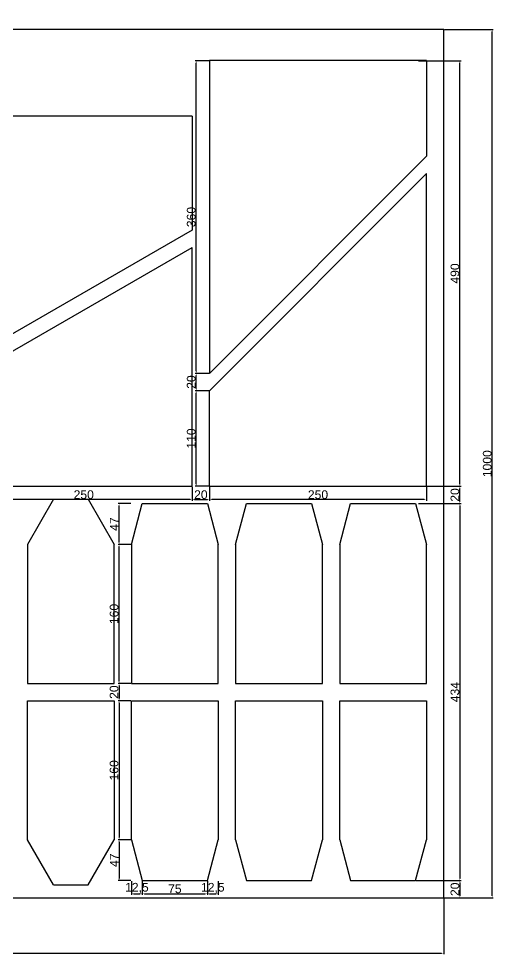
# Model space of a CAD drawing. Header units: millimetres. Extents: x 277 to 35015, y -7843 to 25622.
# Drawn here: x 4220 to 4767, y -2119 to -1042 of the extents above; entities that cross this region are included whole.
import ezdxf

# ---------------------------------------------------------------- set-up
doc = ezdxf.new("R2010")
doc.units = ezdxf.units.MM
doc.layers.add('尺寸标注', color=6, linetype='Continuous')
doc.styles.get("Standard").update_dxf_attribs({"font": 'arial.ttf'})
doc.dimstyles.new('ISO-25-JHF', dxfattribs={"dimtxt": 10, "dimasz": 2.5, "dimexe": 1.25, "dimexo": 0.625, "dimtad": 1, "dimtxsty": 'Standard', "dimcen": 2.5, "dimadec": 0, "dimazin": 0, "dimtfac": 1, "dimtmove": 0, "dimatfit": 3, "dimfxl": 1, "dimarcsym": 0})

# ---------------------------------------------------------------- blocks, each defined once
blk = doc.blocks.new('*D280')
at = {"layer": 'Defpoints', "color": 0, "transparency": 16777216}
for p in [(4169.8, -1580.5), (4419.8, -1580.5), (4169.8, -1595.9)]:
    blk.add_point(p, dxfattribs=at)
at = {"layer": '尺寸标注', "color": 0, "lineweight": -2, "transparency": 16777216}
for p, q in [((4169.8, -1581.1), (4169.8, -1597.2)), ((4419.8, -1581.1), (4419.8, -1597.2)), ((4417.3, -1595.9), (4172.3, -1595.9))]:
    blk.add_line(p, q, dxfattribs=at)
at = {"layer": '尺寸标注', "color": 0, "transparency": 16777216}
for points in [[(4172.3, -1595.5), (4172.3, -1596.3), (4169.8, -1595.9)], [(4417.3, -1595.5), (4417.3, -1596.3), (4419.8, -1595.9)]]:
    blk.add_solid(points, dxfattribs=at)
at = {"layer": '尺寸标注', "color": 0, "transparency": 16777216, "insert": (4294.8, -1590.2), "char_height": 10, "attachment_point": 5}
blk.add_mtext('250', dxfattribs=at)
blk = doc.blocks.new('*D284')
at = {"layer": 'Defpoints', "color": 0, "transparency": 16777216}
for p in [(4439.8, -1580.5), (4689.8, -1580.5), (4439.8, -1595.9)]:
    blk.add_point(p, dxfattribs=at)
at = {"layer": '尺寸标注', "color": 0, "lineweight": -2, "transparency": 16777216}
for p, q in [((4439.8, -1581.1), (4439.8, -1597.2)), ((4689.8, -1581.1), (4689.8, -1597.2)), ((4687.3, -1595.9), (4442.3, -1595.9))]:
    blk.add_line(p, q, dxfattribs=at)
at = {"layer": '尺寸标注', "color": 0, "transparency": 16777216}
for points in [[(4442.3, -1595.5), (4442.3, -1596.3), (4439.8, -1595.9)], [(4687.3, -1595.5), (4687.3, -1596.3), (4689.8, -1595.9)]]:
    blk.add_solid(points, dxfattribs=at)
at = {"layer": '尺寸标注', "color": 0, "transparency": 16777216, "insert": (4564.8, -1590.2), "char_height": 10, "attachment_point": 5}
blk.add_mtext('250', dxfattribs=at)
blk = doc.blocks.new('*D285')
at = {"layer": 'Defpoints', "color": 0, "transparency": 16777216}
for p in [(4424.5, -1470.5), (4439.8, -1470.5), (4439.8, -1580.5)]:
    blk.add_point(p, dxfattribs=at)
at = {"layer": '尺寸标注', "color": 0, "lineweight": -2, "transparency": 16777216}
for p, q in [((4439.2, -1470.5), (4423.2, -1470.5)), ((4424.5, -1578), (4424.5, -1473)), ((4439.2, -1580.5), (4423.2, -1580.5))]:
    blk.add_line(p, q, dxfattribs=at)
at = {"layer": '尺寸标注', "color": 0, "transparency": 16777216}
for points in [[(4424, -1473), (4424.9, -1473), (4424.5, -1470.5)], [(4424, -1578), (4424.9, -1578), (4424.5, -1580.5)]]:
    blk.add_solid(points, dxfattribs=at)
at = {"layer": '尺寸标注', "color": 0, "transparency": 16777216, "insert": (4418.7, -1525.5), "char_height": 10, "attachment_point": 5, "rotation": 90}
blk.add_mtext('110', dxfattribs=at)
blk = doc.blocks.new('*D286')
at = {"layer": 'Defpoints', "color": 0, "transparency": 16777216}
for p in [(4424.5, -1450.5), (4439.8, -1450.5), (4439.8, -1470.5)]:
    blk.add_point(p, dxfattribs=at)
at = {"layer": '尺寸标注', "color": 0, "lineweight": -2, "transparency": 16777216}
for p, q in [((4439.2, -1450.5), (4423.2, -1450.5)), ((4424.5, -1468), (4424.5, -1453)), ((4439.2, -1470.5), (4423.2, -1470.5))]:
    blk.add_line(p, q, dxfattribs=at)
at = {"layer": '尺寸标注', "color": 0, "transparency": 16777216}
for points in [[(4424, -1453), (4424.9, -1453), (4424.5, -1450.5)], [(4424, -1468), (4424.9, -1468), (4424.5, -1470.5)]]:
    blk.add_solid(points, dxfattribs=at)
at = {"layer": '尺寸标注', "color": 0, "transparency": 16777216, "insert": (4418.7, -1460.5), "char_height": 10, "attachment_point": 5, "rotation": 90}
blk.add_mtext('20', dxfattribs=at)
blk = doc.blocks.new('*D287')
at = {"layer": 'Defpoints', "color": 0, "transparency": 16777216}
for p in [(4424.5, -1090.5), (4439.8, -1090.5), (4439.8, -1450.5)]:
    blk.add_point(p, dxfattribs=at)
at = {"layer": '尺寸标注', "color": 0, "lineweight": -2, "transparency": 16777216}
for p, q in [((4439.2, -1090.5), (4423.2, -1090.5)), ((4424.5, -1448), (4424.5, -1093)), ((4439.2, -1450.5), (4423.2, -1450.5))]:
    blk.add_line(p, q, dxfattribs=at)
at = {"layer": '尺寸标注', "color": 0, "transparency": 16777216}
for points in [[(4424, -1093), (4424.9, -1093), (4424.5, -1090.5)], [(4424, -1448), (4424.9, -1448), (4424.5, -1450.5)]]:
    blk.add_solid(points, dxfattribs=at)
at = {"layer": '尺寸标注', "color": 0, "transparency": 16777216, "insert": (4418.7, -1270.5), "char_height": 10, "attachment_point": 5, "rotation": 90}
blk.add_mtext('360', dxfattribs=at)
blk = doc.blocks.new('*D314')
at = {"layer": 'Defpoints', "color": 0, "transparency": 16777216}
for p in [(4335.5, -1647.5), (4349.8, -1647.5), (4349.8, -1807.5)]:
    blk.add_point(p, dxfattribs=at)
at = {"layer": '尺寸标注', "color": 0, "lineweight": -2, "transparency": 16777216}
for p, q in [((4349.2, -1647.5), (4334.3, -1647.5)), ((4335.5, -1805), (4335.5, -1650)), ((4349.2, -1807.5), (4334.3, -1807.5))]:
    blk.add_line(p, q, dxfattribs=at)
at = {"layer": '尺寸标注', "color": 0, "transparency": 16777216}
for points in [[(4335.1, -1650), (4335.9, -1650), (4335.5, -1647.5)], [(4335.1, -1805), (4335.9, -1805), (4335.5, -1807.5)]]:
    blk.add_solid(points, dxfattribs=at)
at = {"layer": '尺寸标注', "color": 0, "transparency": 16777216, "insert": (4329.8, -1727.5), "char_height": 10, "attachment_point": 5, "rotation": 90}
blk.add_mtext('160', dxfattribs=at)
blk = doc.blocks.new('*D310')
at = {"layer": 'Defpoints', "color": 0, "transparency": 16777216}
for p in [(4335.5, -1600.5), (4349.8, -1600.5), (4349.8, -1647.5)]:
    blk.add_point(p, dxfattribs=at)
at = {"layer": '尺寸标注', "color": 0, "lineweight": -2, "transparency": 16777216}
for p, q in [((4349.2, -1600.5), (4334.3, -1600.5)), ((4335.5, -1645), (4335.5, -1603)), ((4349.2, -1647.5), (4334.3, -1647.5))]:
    blk.add_line(p, q, dxfattribs=at)
at = {"layer": '尺寸标注', "color": 0, "transparency": 16777216}
for points in [[(4335.1, -1603), (4335.9, -1603), (4335.5, -1600.5)], [(4335.1, -1645), (4335.9, -1645), (4335.5, -1647.5)]]:
    blk.add_solid(points, dxfattribs=at)
at = {"layer": '尺寸标注', "color": 0, "transparency": 16777216, "insert": (4329.9, -1624), "char_height": 10, "attachment_point": 5, "rotation": 90}
blk.add_mtext('47', dxfattribs=at)
blk = doc.blocks.new('*D327')
at = {"layer": 'Defpoints', "color": 0, "transparency": 16777216}
for p in [(4349.8, -1827.5), (4335.5, -1987.5), (4349.8, -1987.5)]:
    blk.add_point(p, dxfattribs=at)
at = {"layer": '尺寸标注', "color": 0, "lineweight": -2, "transparency": 16777216}
for p, q in [((4349.2, -1827.5), (4334.3, -1827.5)), ((4335.5, -1830), (4335.5, -1985)), ((4349.2, -1987.5), (4334.3, -1987.5))]:
    blk.add_line(p, q, dxfattribs=at)
at = {"layer": '尺寸标注', "color": 0, "transparency": 16777216}
for points in [[(4335.1, -1830), (4335.9, -1830), (4335.5, -1827.5)], [(4335.1, -1985), (4335.9, -1985), (4335.5, -1987.5)]]:
    blk.add_solid(points, dxfattribs=at)
at = {"layer": '尺寸标注', "color": 0, "transparency": 16777216, "insert": (4329.8, -1907.5), "char_height": 10, "attachment_point": 5, "rotation": 90}
blk.add_mtext('160', dxfattribs=at)
blk = doc.blocks.new('*D319')
at = {"layer": 'Defpoints', "color": 0, "transparency": 16777216}
for p in [(4349.8, -1987.5), (4335.5, -2034.5), (4349.8, -2034.5)]:
    blk.add_point(p, dxfattribs=at)
at = {"layer": '尺寸标注', "color": 0, "lineweight": -2, "transparency": 16777216}
for p, q in [((4349.2, -1987.5), (4334.3, -1987.5)), ((4335.5, -1990), (4335.5, -2032)), ((4349.2, -2034.5), (4334.3, -2034.5))]:
    blk.add_line(p, q, dxfattribs=at)
at = {"layer": '尺寸标注', "color": 0, "transparency": 16777216}
for points in [[(4335.1, -1990), (4335.9, -1990), (4335.5, -1987.5)], [(4335.1, -2032), (4335.9, -2032), (4335.5, -2034.5)]]:
    blk.add_solid(points, dxfattribs=at)
at = {"layer": '尺寸标注', "color": 0, "transparency": 16777216, "insert": (4329.9, -2011), "char_height": 10, "attachment_point": 5, "rotation": 90}
blk.add_mtext('47', dxfattribs=at)
blk = doc.blocks.new('*D328')
at = {"layer": 'Defpoints', "color": 0, "transparency": 16777216}
for p in [(4349.8, -2034.5), (4362.3, -2034.5), (4362.3, -2049.7)]:
    blk.add_point(p, dxfattribs=at)
at = {"layer": '尺寸标注', "color": 0, "lineweight": -2, "transparency": 16777216}
for p, q in [((4349.8, -2035.1), (4349.8, -2051)), ((4362.3, -2035.1), (4362.3, -2051)), ((4352.3, -2049.7), (4359.8, -2049.7))]:
    blk.add_line(p, q, dxfattribs=at)
at = {"layer": '尺寸标注', "color": 0, "transparency": 16777216}
for points in [[(4352.3, -2049.3), (4352.3, -2050.1), (4349.8, -2049.7)], [(4359.8, -2049.3), (4359.8, -2050.1), (4362.3, -2049.7)]]:
    blk.add_solid(points, dxfattribs=at)
at = {"layer": '尺寸标注', "color": 0, "transparency": 16777216, "insert": (4356.1, -2043.1), "char_height": 10, "attachment_point": 5}
blk.add_mtext('12,5', dxfattribs=at)
blk = doc.blocks.new('*D329')
at = {"layer": 'Defpoints', "color": 0, "transparency": 16777216}
for p in [(4362.3, -2034.5), (4437.3, -2034.5), (4437.3, -2049.7)]:
    blk.add_point(p, dxfattribs=at)
at = {"layer": '尺寸标注', "color": 0, "lineweight": -2, "transparency": 16777216}
for p, q in [((4362.3, -2035.1), (4362.3, -2051)), ((4437.3, -2035.1), (4437.3, -2051)), ((4364.8, -2049.7), (4434.8, -2049.7))]:
    blk.add_line(p, q, dxfattribs=at)
at = {"layer": '尺寸标注', "color": 0, "transparency": 16777216}
for points in [[(4364.8, -2049.3), (4364.8, -2050.2), (4362.3, -2049.7)], [(4434.8, -2049.3), (4434.8, -2050.2), (4437.3, -2049.7)]]:
    blk.add_solid(points, dxfattribs=at)
at = {"layer": '尺寸标注', "color": 0, "transparency": 16777216, "insert": (4399.8, -2044), "char_height": 10, "attachment_point": 5}
blk.add_mtext('75', dxfattribs=at)
blk = doc.blocks.new('*D320')
at = {"layer": 'Defpoints', "color": 0, "transparency": 16777216}
for p in [(4437.3, -2034.5), (4449.8, -2034.5), (4449.8, -2049.7)]:
    blk.add_point(p, dxfattribs=at)
at = {"layer": '尺寸标注', "color": 0, "lineweight": -2, "transparency": 16777216}
for p, q in [((4437.3, -2035.1), (4437.3, -2051)), ((4449.8, -2035.1), (4449.8, -2051)), ((4439.8, -2049.7), (4447.3, -2049.7))]:
    blk.add_line(p, q, dxfattribs=at)
at = {"layer": '尺寸标注', "color": 0, "transparency": 16777216}
for points in [[(4439.8, -2049.3), (4439.8, -2050.2), (4437.3, -2049.7)], [(4447.3, -2049.3), (4447.3, -2050.2), (4449.8, -2049.7)]]:
    blk.add_solid(points, dxfattribs=at)
at = {"layer": '尺寸标注', "color": 0, "transparency": 16777216, "insert": (4443.6, -2043.1), "char_height": 10, "attachment_point": 5}
blk.add_mtext('12,5', dxfattribs=at)
blk = doc.blocks.new('*D332')
at = {"layer": 'Defpoints', "color": 0, "transparency": 16777216}
for p in [(4349.8, -1807.5), (4335.5, -1827.5), (4349.8, -1827.5)]:
    blk.add_point(p, dxfattribs=at)
at = {"layer": '尺寸标注', "color": 0, "lineweight": -2, "transparency": 16777216}
for p, q in [((4349.2, -1807.5), (4334.3, -1807.5)), ((4335.5, -1810), (4335.5, -1825)), ((4349.2, -1827.5), (4334.3, -1827.5))]:
    blk.add_line(p, q, dxfattribs=at)
at = {"layer": '尺寸标注', "color": 0, "transparency": 16777216}
for points in [[(4335.1, -1810), (4335.9, -1810), (4335.5, -1807.5)], [(4335.1, -1825), (4335.9, -1825), (4335.5, -1827.5)]]:
    blk.add_solid(points, dxfattribs=at)
at = {"layer": '尺寸标注', "color": 0, "transparency": 16777216, "insert": (4329.8, -1817.5), "char_height": 10, "attachment_point": 5, "rotation": 90}
blk.add_mtext('20', dxfattribs=at)
blk = doc.blocks.new('*D335')
at = {"layer": 'Defpoints', "color": 0, "transparency": 16777216}
for p in [(4419.8, -1580.5), (4439.8, -1580.5), (4439.8, -1595.9)]:
    blk.add_point(p, dxfattribs=at)
at = {"layer": '尺寸标注', "color": 0, "lineweight": -2, "transparency": 16777216}
for p, q in [((4419.8, -1581.1), (4419.8, -1597.2)), ((4439.8, -1581.1), (4439.8, -1597.2)), ((4422.3, -1595.9), (4437.3, -1595.9))]:
    blk.add_line(p, q, dxfattribs=at)
at = {"layer": '尺寸标注', "color": 0, "transparency": 16777216}
for points in [[(4422.3, -1595.5), (4422.3, -1596.3), (4419.8, -1595.9)], [(4437.3, -1595.5), (4437.3, -1596.3), (4439.8, -1595.9)]]:
    blk.add_solid(points, dxfattribs=at)
at = {"layer": '尺寸标注', "color": 0, "transparency": 16777216, "insert": (4429.8, -1590.2), "char_height": 10, "attachment_point": 5}
blk.add_mtext('20', dxfattribs=at)
blk = doc.blocks.new('*D336')
at = {"layer": 'Defpoints', "color": 0, "transparency": 16777216}
for p in [(4680.2, -1090.5), (4728.4, -1090.5), (4680.2, -1580.5)]:
    blk.add_point(p, dxfattribs=at)
at = {"layer": '尺寸标注', "color": 0, "lineweight": -2, "transparency": 16777216}
for p, q in [((4680.8, -1090.5), (4729.7, -1090.5)), ((4728.4, -1578), (4728.4, -1093)), ((4680.8, -1580.5), (4729.7, -1580.5))]:
    blk.add_line(p, q, dxfattribs=at)
at = {"layer": '尺寸标注', "color": 0, "transparency": 16777216}
for points in [[(4728, -1093), (4728.8, -1093), (4728.4, -1090.5)], [(4728, -1578), (4728.8, -1578), (4728.4, -1580.5)]]:
    blk.add_solid(points, dxfattribs=at)
at = {"layer": '尺寸标注', "color": 0, "transparency": 16777216, "insert": (4722.7, -1335.5), "char_height": 10, "attachment_point": 5, "rotation": 90}
blk.add_mtext('490', dxfattribs=at)
blk = doc.blocks.new('*D340')
at = {"layer": 'Defpoints', "color": 0, "transparency": 16777216}
for p in [(4680.2, -1600.5), (4680.2, -2034.5), (4728.4, -2034.5)]:
    blk.add_point(p, dxfattribs=at)
at = {"layer": '尺寸标注', "color": 0, "lineweight": -2, "transparency": 16777216}
for p, q in [((4680.8, -1600.5), (4729.7, -1600.5)), ((4728.4, -1603), (4728.4, -2032)), ((4680.8, -2034.5), (4729.7, -2034.5))]:
    blk.add_line(p, q, dxfattribs=at)
at = {"layer": '尺寸标注', "color": 0, "transparency": 16777216}
for points in [[(4728, -1603), (4728.8, -1603), (4728.4, -1600.5)], [(4728, -2032), (4728.8, -2032), (4728.4, -2034.5)]]:
    blk.add_solid(points, dxfattribs=at)
at = {"layer": '尺寸标注', "color": 0, "transparency": 16777216, "insert": (4722.7, -1817.5), "char_height": 10, "attachment_point": 5, "rotation": 90}
blk.add_mtext('434', dxfattribs=at)
blk = doc.blocks.new('*D341')
at = {"layer": 'Defpoints', "color": 0, "transparency": 16777216}
for p in [(4680.2, -1580.5), (4728.4, -1580.5), (4680.2, -1600.5)]:
    blk.add_point(p, dxfattribs=at)
at = {"layer": '尺寸标注', "color": 0, "lineweight": -2, "transparency": 16777216}
for p, q in [((4680.8, -1580.5), (4729.7, -1580.5)), ((4728.4, -1598), (4728.4, -1583)), ((4680.8, -1600.5), (4729.7, -1600.5))]:
    blk.add_line(p, q, dxfattribs=at)
at = {"layer": '尺寸标注', "color": 0, "transparency": 16777216}
for points in [[(4728, -1583), (4728.8, -1583), (4728.4, -1580.5)], [(4728, -1598), (4728.8, -1598), (4728.4, -1600.5)]]:
    blk.add_solid(points, dxfattribs=at)
at = {"layer": '尺寸标注', "color": 0, "transparency": 16777216, "insert": (4722.7, -1590.5), "char_height": 10, "attachment_point": 5, "rotation": 90}
blk.add_mtext('20', dxfattribs=at)
blk = doc.blocks.new('*D342')
at = {"layer": 'Defpoints', "color": 0, "transparency": 16777216}
for p in [(3609.8, -2054.5), (4709.8, -2054.5), (4709.8, -2118.1)]:
    blk.add_point(p, dxfattribs=at)
at = {"layer": '尺寸标注', "color": 0, "lineweight": -2, "transparency": 16777216}
for p, q in [((3609.8, -2055.1), (3609.8, -2119.3)), ((4709.8, -2055.1), (4709.8, -2119.3)), ((3612.3, -2118.1), (4707.3, -2118.1))]:
    blk.add_line(p, q, dxfattribs=at)
at = {"layer": '尺寸标注', "color": 0, "transparency": 16777216}
for points in [[(3612.3, -2117.7), (3612.3, -2118.5), (3609.8, -2118.1)], [(4707.3, -2117.7), (4707.3, -2118.5), (4709.8, -2118.1)]]:
    blk.add_solid(points, dxfattribs=at)
at = {"layer": '尺寸标注', "color": 0, "transparency": 16777216, "insert": (4159.8, -2112.4), "char_height": 10, "attachment_point": 5}
blk.add_mtext('1100', dxfattribs=at)
blk = doc.blocks.new('*D343')
at = {"layer": 'Defpoints', "color": 0, "transparency": 16777216}
for p in [(4709.8, -1054.5), (4765.6, -1054.5), (4709.8, -2054.5)]:
    blk.add_point(p, dxfattribs=at)
at = {"layer": '尺寸标注', "color": 0, "lineweight": -2, "transparency": 16777216}
for p, q in [((4710.5, -1054.5), (4766.9, -1054.5)), ((4765.6, -2052), (4765.6, -1057)), ((4710.5, -2054.5), (4766.9, -2054.5))]:
    blk.add_line(p, q, dxfattribs=at)
at = {"layer": '尺寸标注', "color": 0, "transparency": 16777216}
for points in [[(4765.2, -1057), (4766, -1057), (4765.6, -1054.5)], [(4765.2, -2052), (4766, -2052), (4765.6, -2054.5)]]:
    blk.add_solid(points, dxfattribs=at)
at = {"layer": '尺寸标注', "color": 0, "transparency": 16777216, "insert": (4759.9, -1554.5), "char_height": 10, "attachment_point": 5, "rotation": 90}
blk.add_mtext('1000', dxfattribs=at)
blk = doc.blocks.new('*D345')
at = {"layer": 'Defpoints', "color": 0, "transparency": 16777216}
for p in [(4677.3, -2034.5), (4677.3, -2054.5), (4728.4, -2054.5)]:
    blk.add_point(p, dxfattribs=at)
at = {"layer": '尺寸标注', "color": 0, "lineweight": -2, "transparency": 16777216}
for p, q in [((4678, -2034.5), (4729.7, -2034.5)), ((4728.4, -2037), (4728.4, -2052)), ((4678, -2054.5), (4729.7, -2054.5))]:
    blk.add_line(p, q, dxfattribs=at)
at = {"layer": '尺寸标注', "color": 0, "transparency": 16777216}
for points in [[(4728, -2037), (4728.8, -2037), (4728.4, -2034.5)], [(4728, -2052), (4728.8, -2052), (4728.4, -2054.5)]]:
    blk.add_solid(points, dxfattribs=at)
at = {"layer": '尺寸标注', "color": 0, "transparency": 16777216, "insert": (4722.7, -2044.5), "char_height": 10, "attachment_point": 5, "rotation": 90}
blk.add_mtext('20', dxfattribs=at)

msp = doc.modelspace()

# ---------------------------------------------------------------- linework, layer by layer
for p, q in [((4709.832, -1054.464), (3609.832, -1054.464)), ((4709.832, -2054.464), (4709.832, -1054.464)), ((4689.832, -1090.464), (4439.832, -1090.464)), ((4439.832, -1090.464), (4439.832, -1450.464)), ((4689.832, -1090.464), (4689.832, -1200.464)), ((4419.832, -1154.464), (4169.832, -1154.464)), ((4419.832, -1154.464), (4419.832, -1285.464)), ((4689.832, -1200.464), (4439.832, -1450.464)), ((4439.832, -1470.464), (4689.832, -1220.464)), ((4689.832, -1580.464), (4689.832, -1220.464)), ((4419.832, -1285.464), (4169.832, -1429.464)), ((4169.832, -1449.464), (4419.832, -1305.464)), ((4419.832, -1580.464), (4419.832, -1305.464)), ((4439.832, -1580.464), (4439.832, -1470.464)), ((4169.832, -1580.464), (4419.832, -1580.464)), ((4439.832, -1580.464), (4689.832, -1580.464)), ((4259.832, -1595.464), (4229.832, -1647.464)), ((4259.832, -1595.464), (4299.832, -1595.464)), ((4299.832, -1595.464), (4329.832, -1647.464)), ((4349.832, -1647.464), (4362.332, -1600.464)), ((4362.332, -1600.464), (4437.332, -1600.464)), ((4437.332, -1600.464), (4449.832, -1647.464)), ((4469.832, -1647.464), (4482.332, -1600.464)), ((4482.332, -1600.464), (4557.332, -1600.464)), ((4557.332, -1600.464), (4569.832, -1647.464)), ((4589.832, -1647.464), (4602.332, -1600.464)), ((4602.332, -1600.464), (4677.332, -1600.464)), ((4677.332, -1600.464), (4689.832, -1647.464)), ((4229.832, -1647.464), (4229.832, -1807.464)), ((4329.832, -1807.464), (4329.832, -1647.464)), ((4349.832, -1647.464), (4349.832, -1807.464)), ((4449.832, -1807.464), (4449.832, -1647.464)), ((4469.832, -1647.464), (4469.832, -1807.464)), ((4569.832, -1807.464), (4569.832, -1647.464)), ((4589.832, -1647.464), (4589.832, -1807.464)), ((4689.832, -1807.464), (4689.832, -1647.464)), ((4229.832, -1807.464), (4329.832, -1807.464)), ((4349.832, -1807.464), (4449.832, -1807.464)), ((4469.832, -1807.464), (4569.832, -1807.464)), ((4589.832, -1807.464), (4689.832, -1807.464)), ((4229.832, -1987.464), (4229.832, -1827.464)), ((4229.832, -1827.464), (4329.832, -1827.464)), ((4329.832, -1827.464), (4329.832, -1987.464)), ((4349.832, -1987.464), (4349.832, -1827.464)), ((4349.832, -1827.464), (4449.832, -1827.464)), ((4449.832, -1827.464), (4449.832, -1987.464)), ((4469.832, -1987.464), (4469.832, -1827.464)), ((4469.832, -1827.464), (4569.832, -1827.464)), ((4569.832, -1827.464), (4569.832, -1987.464)), ((4589.832, -1987.464), (4589.832, -1827.464)), ((4589.832, -1827.464), (4689.832, -1827.464)), ((4689.832, -1827.464), (4689.832, -1987.464)), ((4259.832, -2039.464), (4229.832, -1987.464)), ((4299.832, -2039.464), (4329.832, -1987.464)), ((4349.832, -1987.464), (4362.332, -2034.464)), ((4437.332, -2034.464), (4449.832, -1987.464)), ((4469.832, -1987.464), (4482.332, -2034.464)), ((4557.332, -2034.464), (4569.832, -1987.464)), ((4589.832, -1987.464), (4602.332, -2034.464)), ((4677.332, -2034.464), (4689.832, -1987.464)), ((4362.332, -2034.464), (4437.332, -2034.464)), ((4482.332, -2034.464), (4557.332, -2034.464)), ((4602.332, -2034.464), (4677.332, -2034.464)), ((4259.832, -2039.464), (4299.832, -2039.464)), ((3609.832, -2054.464), (4709.832, -2054.464))]:
    msp.add_line(p, q)

# ---------------------------------------------------------------- dimensions: what is measured, and where the dimension line sits
at = {"layer": '尺寸标注'}
for p1, p2, distance, picture, middle in [((4709.832, -2054.464), (4709.832, -1054.464), -55.794, '*D343', (4759.895, -1554.464)), ((4439.832, -1450.464), (4439.832, -1090.464), 15.373, '*D287', (4418.724, -1270.464)), ((4680.153, -1580.464), (4680.153, -1090.464), -48.275, '*D336', (4722.697, -1335.464)), ((4439.832, -1470.464), (4439.832, -1450.464), 15.373, '*D286', (4418.728, -1460.464)), ((4439.832, -1580.464), (4439.832, -1470.464), 15.373, '*D285', (4418.728, -1525.464)), ((4419.832, -1580.464), (4169.832, -1580.464), 15.443, '*D280', (4294.832, -1590.176)), ((4419.832, -1580.464), (4439.832, -1580.464), -15.443, '*D335', (4429.832, -1590.176)), ((4689.832, -1580.464), (4439.832, -1580.464), 15.443, '*D284', (4564.832, -1590.176)), ((4680.153, -1600.464), (4680.153, -1580.464), -48.275, '*D341', (4722.697, -1590.464)), ((4349.832, -1647.464), (4349.832, -1600.464), 14.33, '*D310', (4329.876, -1623.964)), ((4680.153, -1600.464), (4680.153, -2034.464), 48.275, '*D340', (4722.694, -1817.464)), ((4349.832, -1807.464), (4349.832, -1647.464), 14.33, '*D314', (4329.771, -1727.464)), ((4349.832, -1807.464), (4349.832, -1827.464), -14.33, '*D332', (4329.771, -1817.464)), ((4349.832, -1827.464), (4349.832, -1987.464), -14.33, '*D327', (4329.771, -1907.464)), ((4349.832, -1987.464), (4349.832, -2034.464), -14.33, '*D319', (4329.876, -2010.964)), ((4362.332, -2034.464), (4437.332, -2034.464), -15.283, '*D329', (4399.832, -2044.037)), ((4677.332, -2034.464), (4677.332, -2054.464), 51.096, '*D345', (4722.697, -2044.464)), ((3609.832, -2054.464), (4709.832, -2054.464), -63.62, '*D342', (4159.832, -2112.353))]:
    dim = msp.add_aligned_dim(p1=p1, p2=p2, distance=distance, dimstyle='ISO-25-JHF', dxfattribs=at)
    dim.commit()
    dim.dimension.update_dxf_attribs({"geometry": picture, "text_midpoint": middle})
for base, p1, p2, picture, middle in [((4362.332, -2049.714), (4349.832, -2034.464), (4362.332, -2034.464), '*D328', (4356.082, -2049.714)), ((4449.832, -2049.747), (4437.332, -2034.464), (4449.832, -2034.464), '*D320', (4443.582, -2049.747))]:
    dim = msp.add_linear_dim(base=base, p1=p1, p2=p2, angle=0, dimstyle='ISO-25-JHF', dxfattribs=at)
    dim.commit()
    dim.dimension.update_dxf_attribs({"geometry": picture, "text_midpoint": middle, "dimtype": 161})

doc.saveas('drawing.dxf')
